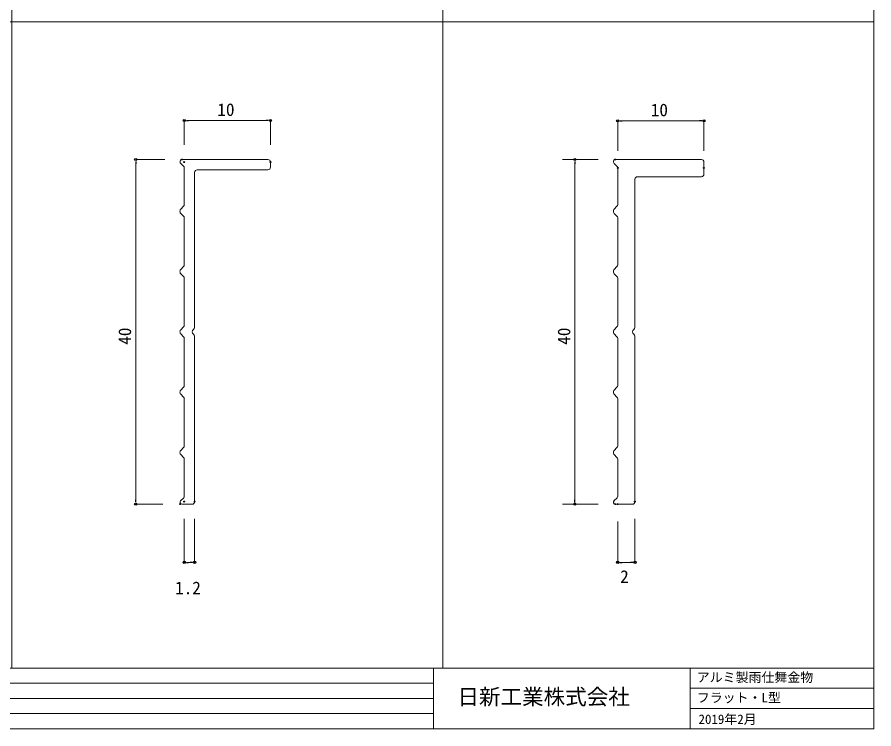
# Model space of a CAD drawing. Units: millimetres, scale not verified. Extents: x -100 to 100, y -84 to 84.
# Drawn here: x 0.6 to 100, y -83.5 to -0.9 of the extents above; entities that cross this region are included whole.
import ezdxf
from ezdxf.enums import TextEntityAlignment as Align

# ---------------------------------------------------------------- set-up
doc = ezdxf.new("R2010")
doc.units = ezdxf.units.MM
doc.header["$LTSCALE"] = 0.2
doc.header["$PDMODE"] = 32
doc.header["$PDSIZE"] = 0.1
for name, color, linetype in [('0-0_0', 7, 'Continuous'), ('0-3_DEFPOINTS', 7, 'Continuous'), ('0-6_文字', 7, 'Continuous')]:
    doc.layers.add(name, color=color, linetype=linetype)
for name, color, linetype, lineweight in [('0-1_金物', 7, 'Continuous', 18), ('0-2_寸法線', 7, 'Continuous', 18), ('0-5_枠', 9, 'Continuous', 18)]:
    doc.layers.add(name, color=color, linetype=linetype, lineweight=lineweight)
doc.styles.add('ＭＳ ゴシック', font='')
doc.styles.get('ＭＳ ゴシック').set_extended_font_data('MS Gothic')

# ---------------------------------------------------------------- blocks, each defined once
blk = doc.blocks.new('_DOT')
at = {"layer": '0-0_0'}
blk.add_line((-0.5, 0), (-1, 0), dxfattribs=at)
blk.add_circle((0, 0), 0.25, dxfattribs=at)
blk.add_circle((0, 0), 0.25, dxfattribs=at)
blk = doc.blocks.new('U52')
at = {"layer": '0-2_寸法線', "style": 'ＭＳ ゴシック'}
blk.add_text('10', height=1.466, dxfattribs=at).set_placement((1123.9425, 537.1663), align=Align.BOTTOM_LEFT)
blk = doc.blocks.new('D14')
at = {"layer": '0-2_寸法線'}
for p, q in [((1120.1092, 533.6057), (1120.1092, 537.0763)), ((1120.6092, 537.0763), (1129.6092, 537.0763)), ((1130.1092, 533.6057), (1130.1092, 537.0763))]:
    blk.add_line(p, q, dxfattribs=at)
at = {"layer": '0-3_DEFPOINTS'}
for p in [(1130.1092, 537.0763), (1120.1092, 531.6057), (1130.1092, 531.6057)]:
    blk.add_point(p, dxfattribs=at)
at = {"layer": '0-0_0'}
blk.add_blockref('U52', (0, 0), dxfattribs=at)
at = {"layer": '0-2_寸法線', "xscale": 0.5, "yscale": 0.5, "rotation": 180}
blk.add_blockref('_DOT', (1120.1092, 537.0763), dxfattribs=at)
at = {"layer": '0-2_寸法線', "xscale": 0.5, "yscale": 0.5}
blk.add_blockref('_DOT', (1130.1092, 537.0763), dxfattribs=at)
blk = doc.blocks.new('U53')
at = {"layer": '0-2_寸法線', "style": 'ＭＳ ゴシック'}
blk.add_text('40', height=1.466, rotation=90, dxfattribs=at).set_placement((1115.0452, 511.0882), align=Align.BOTTOM_LEFT)
blk = doc.blocks.new('D15')
at = {"layer": '0-2_寸法線'}
for p, q in [((1117.8408, 532.5882), (1115.1352, 532.5882)), ((1115.1352, 532.0882), (1115.1352, 493.0882)), ((1117.8408, 492.5882), (1115.1352, 492.5882))]:
    blk.add_line(p, q, dxfattribs=at)
at = {"layer": '0-3_DEFPOINTS'}
for p in [(1119.8408, 532.5882), (1115.1352, 492.5882), (1119.8408, 492.5882)]:
    blk.add_point(p, dxfattribs=at)
at = {"layer": '0-0_0'}
blk.add_blockref('U53', (0, 0), dxfattribs=at)
at = {"layer": '0-2_寸法線', "xscale": 0.5, "yscale": 0.5}
for p, rotation in [((1115.1352, 532.5882), 90), ((1115.1352, 492.5882), 270)]:
    blk.add_blockref('_DOT', p, dxfattribs=dict(at, rotation=rotation))
blk = doc.blocks.new('U54')
at = {"layer": '0-2_寸法線', "style": 'ＭＳ ゴシック'}
blk.add_text('2', height=1.466, dxfattribs=at).set_placement((1120.3923, 483.0192), align=Align.BOTTOM_LEFT)
blk = doc.blocks.new('D16')
at = {"layer": '0-2_寸法線'}
for p, q in [((1120.1092, 490.5882), (1120.1092, 485.8405)), ((1122.1092, 490.8882), (1122.1092, 485.8405)), ((1121.6092, 485.8405), (1120.6092, 485.8405))]:
    blk.add_line(p, q, dxfattribs=at)
at = {"layer": '0-3_DEFPOINTS'}
for p in [(1120.1092, 492.5882), (1122.1092, 492.8882), (1120.1092, 485.8405)]:
    blk.add_point(p, dxfattribs=at)
at = {"layer": '0-0_0'}
blk.add_blockref('U54', (0, 0), dxfattribs=at)
at = {"layer": '0-2_寸法線', "xscale": 0.5, "yscale": 0.5, "rotation": 180}
blk.add_blockref('_DOT', (1120.1092, 485.8405), dxfattribs=at)
at = {"layer": '0-2_寸法線', "xscale": 0.5, "yscale": 0.5}
blk.add_blockref('_DOT', (1122.1092, 485.8405), dxfattribs=at)
blk = doc.blocks.new('U60')
at = {"layer": '0-2_寸法線', "style": 'ＭＳ ゴシック'}
blk.add_text('1.2', height=1.466, dxfattribs=at).set_placement((1068.7583, 481.7055), align=Align.BOTTOM_LEFT)
blk = doc.blocks.new('D17')
at = {"layer": '0-2_寸法線'}
for p, q in [((1069.825, 490.8882), (1069.825, 485.8405)), ((1071.025, 490.8882), (1071.025, 485.8405)), ((1070.525, 485.8405), (1070.325, 485.8405))]:
    blk.add_line(p, q, dxfattribs=at)
at = {"layer": '0-3_DEFPOINTS'}
for p in [(1069.825, 492.8882), (1071.025, 492.8882), (1069.825, 485.8405)]:
    blk.add_point(p, dxfattribs=at)
at = {"layer": '0-0_0'}
blk.add_blockref('U60', (0, 0), dxfattribs=at)
at = {"layer": '0-2_寸法線', "xscale": 0.5, "yscale": 0.5, "rotation": 180}
blk.add_blockref('_DOT', (1069.825, 485.8405), dxfattribs=at)
at = {"layer": '0-2_寸法線', "xscale": 0.5, "yscale": 0.5}
blk.add_blockref('_DOT', (1071.025, 485.8405), dxfattribs=at)
blk = doc.blocks.new('U55')
at = {"layer": '0-2_寸法線', "style": 'ＭＳ ゴシック'}
blk.add_text('10', height=1.466, dxfattribs=at).set_placement((1073.6583, 537.1995), align=Align.BOTTOM_LEFT)
blk = doc.blocks.new('D18')
at = {"layer": '0-2_寸法線'}
for p, q in [((1069.825, 534.2882), (1069.825, 537.1095)), ((1079.325, 537.1095), (1070.325, 537.1095)), ((1079.825, 534.2882), (1079.825, 537.1095))]:
    blk.add_line(p, q, dxfattribs=at)
at = {"layer": '0-3_DEFPOINTS'}
for p in [(1069.825, 537.1095), (1069.825, 532.2882), (1079.825, 532.2882)]:
    blk.add_point(p, dxfattribs=at)
at = {"layer": '0-0_0'}
blk.add_blockref('U55', (0, 0), dxfattribs=at)
at = {"layer": '0-2_寸法線', "xscale": 0.5, "yscale": 0.5, "rotation": 180}
blk.add_blockref('_DOT', (1069.825, 537.1095), dxfattribs=at)
at = {"layer": '0-2_寸法線', "xscale": 0.5, "yscale": 0.5}
blk.add_blockref('_DOT', (1079.825, 537.1095), dxfattribs=at)
blk = doc.blocks.new('U56')
at = {"layer": '0-2_寸法線', "style": 'ＭＳ ゴシック'}
blk.add_text('40', height=1.466, rotation=90, dxfattribs=at).set_placement((1064.094, 511.0882), align=Align.BOTTOM_LEFT)
blk = doc.blocks.new('D19')
at = {"layer": '0-2_寸法線'}
for p, q in [((1067.5567, 532.5882), (1064.184, 532.5882)), ((1064.184, 532.0882), (1064.184, 493.0882)), ((1067.3281, 492.5882), (1064.184, 492.5882))]:
    blk.add_line(p, q, dxfattribs=at)
at = {"layer": '0-3_DEFPOINTS'}
for p in [(1069.5567, 532.5882), (1064.184, 492.5882), (1069.3281, 492.5882)]:
    blk.add_point(p, dxfattribs=at)
at = {"layer": '0-0_0'}
blk.add_blockref('U56', (0, 0), dxfattribs=at)
at = {"layer": '0-2_寸法線', "xscale": 0.5, "yscale": 0.5}
for p, rotation in [((1064.184, 532.5882), 90), ((1064.184, 492.5882), 270)]:
    blk.add_blockref('_DOT', p, dxfattribs=dict(at, rotation=rotation))
blk = doc.blocks.new('U33')
at = {"layer": '0-6_文字', "style": 'ＭＳ ゴシック'}
blk.add_text('アルミ製雨仕舞金物', height=1.1, dxfattribs=at).set_placement((1129.2832, 471.6221), align=Align.BOTTOM_LEFT)
blk = doc.blocks.new('U34')
at = {"layer": '0-6_文字', "style": 'ＭＳ ゴシック'}
blk.add_text('2019年2月', height=1.1, dxfattribs=at).set_placement((1129.4832, 466.7562), align=Align.BOTTOM_LEFT)
blk = doc.blocks.new('U35')
at = {"layer": '0-6_文字', "style": 'ＭＳ ゴシック'}
blk.add_text('フラット・L型', height=1.1, dxfattribs=at).set_placement((1129.2832, 469.2594), align=Align.BOTTOM_LEFT)
blk = doc.blocks.new('U36')
at = {"layer": '0-6_文字', "style": 'ＭＳ ゴシック'}
blk.add_text('日新工業株式会社', height=1.833, dxfattribs=at).set_placement((1101.5114, 468.7739), align=Align.BOTTOM_LEFT)

msp = doc.modelspace()

# ---------------------------------------------------------------- linework, layer by layer
at = {"layer": '0-1_金物'}
for p, q in [((29.7, -17.4596), (19.7317, -17.4596)), ((30, -18.3596), (30, -17.7596)), ((79.9842, -17.4596), (70.0158, -17.4596)), ((80.2842, -19.1596), (80.2842, -17.7596)), ((19.5914, -17.9093), (19.9121, -18.23)), ((20, -18.4421), (20, -22.6771)), ((29.7, -18.6596), (21.5, -18.6596)), ((69.8756, -17.9093), (70.1963, -18.23)), ((70.2842, -18.4421), (70.2842, -22.6771)), ((21.2, -18.9596), (21.2, -36.94)), ((72.2842, -36.94), (72.2842, -19.7596)), ((72.5842, -19.4596), (79.9842, -19.4596)), ((19.5914, -23.2099), (19.9121, -22.8892)), ((19.5914, -23.7093), (19.9121, -24.03)), ((69.8756, -23.2099), (70.1963, -22.8892)), ((69.8756, -23.7093), (70.1963, -24.03)), ((20, -24.2421), (20, -29.6771)), ((70.2842, -24.2421), (70.2842, -29.6771)), ((19.5914, -30.2099), (19.9121, -29.8892)), ((19.5914, -30.7093), (19.9121, -31.03)), ((69.8756, -30.2099), (70.1963, -29.8892)), ((69.8756, -30.7093), (70.1963, -31.03)), ((20, -31.2421), (20, -36.6771)), ((70.2842, -31.2421), (70.2842, -36.6771)), ((19.5914, -37.2099), (19.9121, -36.8892)), ((19.5914, -37.7093), (19.9121, -38.03)), ((69.8756, -37.2099), (70.1963, -36.8892)), ((69.8756, -37.7093), (70.1963, -38.03)), ((20, -38.2421), (20, -43.6771)), ((21.2, -37.9792), (21.2, -57.1596)), ((70.2842, -38.2421), (70.2842, -43.6771)), ((72.2842, -57.1596), (72.2842, -37.9792)), ((19.5914, -44.2099), (19.9121, -43.8892)), ((19.5914, -44.7093), (19.9121, -45.03)), ((69.8756, -44.2099), (70.1963, -43.8892)), ((69.8756, -44.7093), (70.1963, -45.03)), ((20, -45.2421), (20, -50.6771)), ((70.2842, -45.2421), (70.2842, -50.6771)), ((19.5914, -51.2099), (19.9121, -50.8892)), ((69.8756, -51.2099), (70.1963, -50.8892)), ((19.5914, -51.7093), (19.9121, -52.03)), ((20, -52.2421), (20, -56.5394)), ((69.8756, -51.7093), (70.1963, -52.03)), ((70.2842, -52.2421), (70.2842, -56.5394)), ((19.56, -57.0747), (19.9326, -56.7021)), ((20.9, -57.4596), (19.73, -57.4596)), ((69.8442, -57.0747), (70.2168, -56.7021)), ((70.0142, -57.4596), (71.9842, -57.4596))]:
    msp.add_line(p, q, dxfattribs=at)
for centre, radius, start, end in [((19.7317, -17.6896), 0.23, 90, 186.37937), ((20, -17.6596), 0.5, 186.37937, 190.82155), ((19.8036, -17.6972), 0.3, 190.82155, 225), ((29.7, -17.7596), 0.3, 0, 90), ((70.0158, -17.6896), 0.23, 90, 186.37937), ((70.2842, -17.6596), 0.5, 186.37937, 190.82155), ((70.0877, -17.6972), 0.3, 190.82155, 225), ((79.9842, -17.7596), 0.3, 0, 90), ((19.7, -18.4421), 0.3, 0, 45), ((21.5, -18.9596), 0.3, 90, 180), ((29.7, -18.3596), 0.3, 270, 0), ((69.9842, -18.4421), 0.3, 0, 45), ((72.5842, -19.7596), 0.3, 90, 180), ((79.9842, -19.1596), 0.3, 270, 0), ((19.7, -22.6771), 0.3, 315, 0), ((69.9842, -22.6771), 0.3, 315, 0), ((20, -23.4596), 0.5, 169.17845, 190.82155), ((19.8036, -23.4221), 0.3, 135, 169.17845), ((19.8036, -23.4972), 0.3, 190.82155, 225), ((70.2842, -23.4596), 0.5, 169.17845, 190.82155), ((70.0877, -23.4221), 0.3, 135, 169.17845), ((70.0877, -23.4972), 0.3, 190.82155, 225), ((19.7, -24.2421), 0.3, 0, 45), ((69.9842, -24.2421), 0.3, 0, 45), ((19.7, -29.6771), 0.3, 315, 0), ((69.9842, -29.6771), 0.3, 315, 0), ((20, -30.4596), 0.5, 169.17845, 190.82155), ((19.8036, -30.4221), 0.3, 135, 169.17845), ((19.8036, -30.4972), 0.3, 190.82155, 225), ((70.2842, -30.4596), 0.5, 169.17845, 190.82155), ((70.0877, -30.4221), 0.3, 135, 169.17845), ((70.0877, -30.4972), 0.3, 190.82155, 225), ((19.7, -31.2421), 0.3, 0, 45), ((69.9842, -31.2421), 0.3, 0, 45), ((19.7, -36.6771), 0.3, 315, 0), ((69.9842, -36.6771), 0.3, 315, 0), ((20, -37.4596), 0.5, 169.17845, 190.82155), ((19.8036, -37.4221), 0.3, 135, 169.17845), ((19.8036, -37.4972), 0.3, 190.82155, 225), ((21.2, -37.4596), 0.3, 120, 240), ((20.9, -36.94), 0.3, 300, 0), ((20.9, -37.9792), 0.3, 0, 60), ((70.2842, -37.4596), 0.5, 169.17845, 190.82155), ((70.0877, -37.4221), 0.3, 135, 169.17845), ((70.0877, -37.4972), 0.3, 190.82155, 225), ((72.2842, -37.4596), 0.3, 120, 240), ((71.9842, -36.94), 0.3, 300, 0), ((71.9842, -37.9792), 0.3, 0, 60), ((19.7, -38.2421), 0.3, 0, 45), ((69.9842, -38.2421), 0.3, 0, 45), ((19.7, -43.6771), 0.3, 315, 0), ((69.9842, -43.6771), 0.3, 315, 0), ((20, -44.4596), 0.5, 169.17845, 190.82155), ((19.8036, -44.4221), 0.3, 135, 169.17845), ((19.8036, -44.4972), 0.3, 190.82155, 225), ((70.2842, -44.4596), 0.5, 169.17845, 190.82155), ((70.0877, -44.4221), 0.3, 135, 169.17845), ((70.0877, -44.4972), 0.3, 190.82155, 225), ((19.7, -45.2421), 0.3, 0, 45), ((69.9842, -45.2421), 0.3, 0, 45), ((19.7, -50.6771), 0.3, 315, 0), ((69.9842, -50.6771), 0.3, 315, 0), ((20, -51.4596), 0.5, 169.17845, 190.82155), ((19.8036, -51.4221), 0.3, 135, 169.17845), ((19.8036, -51.4972), 0.3, 190.82155, 225), ((70.2842, -51.4596), 0.5, 169.17845, 190.82155), ((70.0877, -51.4221), 0.3, 135, 169.17845), ((70.0877, -51.4972), 0.3, 190.82155, 225), ((19.7, -52.2421), 0.3, 0, 45), ((69.9842, -52.2421), 0.3, 0, 45), ((19.77, -56.5394), 0.23, 315, 0), ((70.0542, -56.5394), 0.23, 315, 0), ((19.73, -57.2296), 0.23, 132.34261, 270), ((20.9, -57.1596), 0.3, 270, 0), ((70.0142, -57.2296), 0.23, 132.34261, 270), ((71.9842, -57.1596), 0.3, 270, 0)]:
    msp.add_arc(centre, radius, start, end, dxfattribs=at)
at = {"layer": '0-2_寸法線', "color": 8}
for p, q in [((63.8953, -17.4596), (67.4438, -17.4596)), ((65.3102, -18.9596), (65.3102, -57.4596)), ((63.8953, -57.4596), (67.4438, -57.4596))]:
    msp.add_line(p, q, dxfattribs=at)
at = {"layer": '0-5_枠'}
for p, q in [((-100, -1.4708), (100, -1.4708)), ((48.897, -76.4708), (48.897, -83.5292)), ((48.897, -76.4708), (48.897, -83.5292)), ((78.6713, -76.4708), (78.6713, -83.5292)), ((78.6713, -76.4708), (78.6713, -83.5292)), ((-100, -78.2354), (48.897, -78.2354)), ((78.6713, -78.8235), (100, -78.8235)), ((48.897, -80), (-100, -80)), ((78.6713, -81.1765), (100, -81.1765)), ((-100, -81.7646), (48.897, -81.7646))]:
    msp.add_line(p, q, dxfattribs=at)
for points in [[(0, 3.5292), (50, 3.5292), (50, -76.4708), (0, -76.4708)], [(50, 3.5292), (100, 3.5292), (100, -76.4708), (50, -76.4708)], [(-100, -76.4708), (48.897, -76.4708), (48.897, -83.5292), (-100, -83.5292)]]:
    msp.add_lwpolyline(points, close=True, dxfattribs=at)
msp.add_lwpolyline([(48.897, -83.5292), (100, -83.5292), (100, -76.4708)], dxfattribs=at)

# ---------------------------------------------------------------- block references
at = {"layer": '0-0_0'}
for name in ['U33', 'U36', 'U35', 'U34']:
    msp.add_blockref(name, (-1049.825, -550.0478), dxfattribs=at)
at = {"layer": '0-2_寸法線'}
for name in ['D18', 'D14', 'D19', 'D15', 'D17', 'D16']:
    msp.add_blockref(name, (-1049.825, -550.0478), dxfattribs=at)

doc.saveas('drawing.dxf')
